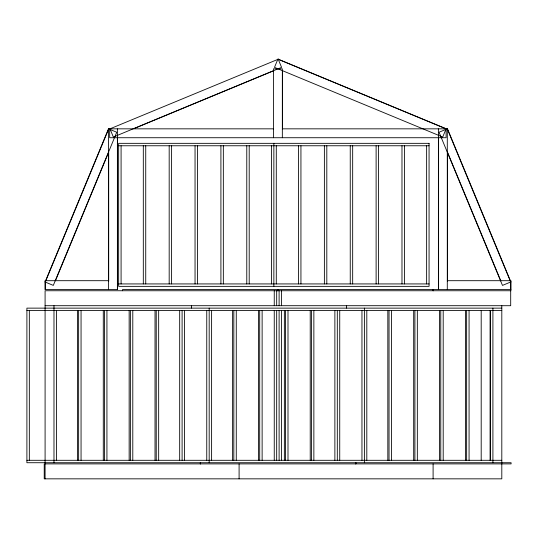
<?xml version="1.0" encoding="UTF-8"?>
<svg xmlns="http://www.w3.org/2000/svg" width="538" height="538" viewBox="0 0 538 538"><rect width="100%" height="100%" fill="white"/><g stroke="black" fill="none" stroke-linecap="round" stroke-linejoin="round"><path stroke-width="0.81" d="M45.293 281.999L108.73 128.838M55.427 280.762L108.615 152.348M446.11 128.838L442.707 137.049L274.488 67.371L277.89 59.16L446.11 128.838L446.11 137.728L109.671 137.728L109.671 128.838M278.388 59.16L109.96 128.838L113.363 137.049L281.589 67.371L278.186 59.16M134.5 128.38L273.264 70.902M273.647 128.838L108.494 128.838L45.091 281.999L53.302 285.402L116.746 132.24L108.528 128.838L108.494 289.585M282.336 128.838L447.495 128.838L510.898 281.999M118.656 145.764L429.062 145.764M108.696 280.695L45.091 280.695L45.091 289.585L117.587 289.585L117.587 137.21M447.293 280.695L510.696 280.695L510.696 289.585M118.656 283.929L429.062 283.929M510.898 289.585L122.489 289.585L122.489 290.749M45.091 305.705L510.696 305.705L510.696 290.749M501.806 308.133L26.9 308.133L26.9 462.727L511.1 462.727L511.1 463.89L45.091 463.89M26.9 310.554L501.806 310.554M26.9 460.299L501.806 460.299M278.092 59.16L446.311 128.838M447.569 152.348L500.764 280.762M510.898 280.695L510.898 290.749L45.091 290.749L45.091 478.84M501.806 305.705L501.806 478.84L44.23 478.84L44.23 463.89M492.909 308.133L492.909 462.727M490.488 310.554L490.488 460.299M490.084 310.554L490.084 460.299M481.194 310.554L481.194 460.299M469.069 310.554L469.069 460.299M466.641 310.554L466.641 460.299M465.431 310.554L465.431 460.299M447.495 128.838L447.495 130.512M447.495 152.281L447.495 281.213M447.293 128.838L447.293 289.585M443.198 310.554L443.198 460.299M440.777 310.554L440.777 460.299M439.559 310.554L439.559 460.299M438.605 137.21L438.605 289.585M438.403 128.838L438.403 289.585M433.298 289.585L433.298 290.749M433.097 289.585L433.097 290.749M433.097 463.89L433.097 478.84M426.634 145.764L426.634 283.929M417.333 310.554L417.333 460.299M414.906 310.554L414.906 460.299M413.695 310.554L413.695 460.299M404.408 145.764L404.408 283.929M401.98 145.764L401.98 283.929M391.462 310.554L391.462 460.299M389.041 310.554L389.041 460.299M387.824 310.554L387.824 460.299M378.537 145.764L378.537 283.929M376.116 145.764L376.116 283.929M366.808 310.554L366.808 460.299M364.387 308.133L364.387 462.727M361.96 310.554L361.96 460.299M355.9 462.727L355.9 463.89M355.692 462.727L355.692 463.89M352.672 145.764L352.672 283.929M350.245 145.764L350.245 283.929M346.6 305.705L346.6 308.133M339.734 310.554L339.734 460.299M337.306 310.554L337.306 460.299M334.878 310.554L334.878 460.299M326.808 145.764L326.808 283.929M324.38 145.764L324.38 283.929M313.862 310.554L313.862 460.299M311.441 310.554L311.441 460.299M310.224 310.554L310.224 460.299M300.937 145.764L300.937 283.929M298.516 145.764L298.516 283.929M287.998 310.554L287.998 460.299M285.57 310.554L285.57 460.299M284.36 310.554L284.36 460.299M282.537 70.525L282.537 128.488M282.336 137.728L282.336 68.844L273.445 68.844L273.445 137.728M281.529 290.749L281.529 305.705M281.529 310.554L281.529 460.299M279.108 290.749L279.108 305.705M279.108 310.554L279.108 460.299M278.092 289.585L278.092 290.749M277.89 289.585L277.89 290.749M277.689 289.585L277.689 290.749M276.68 290.749L276.68 305.705M276.68 310.554L276.68 460.299M276.283 145.764L276.283 283.929M274.252 290.749L274.252 305.705M274.252 310.554L274.252 460.299M273.862 143.337L273.862 286.357M271.434 145.764L271.434 283.929M262.127 310.554L262.127 460.299M259.706 310.554L259.706 460.299M258.489 310.554L258.489 460.299M249.202 145.764L249.202 283.929M246.781 145.764L246.781 283.929M239.094 463.89L239.094 478.84M236.263 310.554L236.263 460.299M233.835 310.554L233.835 460.299M232.624 310.554L232.624 460.299M223.337 145.764L223.337 283.929M220.91 145.764L220.91 283.929M211.609 310.554L211.609 460.299M209.181 308.133L209.181 462.727M206.76 310.554L206.76 460.299M200.492 462.727L200.492 463.89M200.291 462.727L200.291 463.89M197.473 145.764L197.473 283.929M195.045 145.764L195.045 283.929M191.4 305.705L191.4 308.133M184.527 310.554L184.527 460.299M182.1 310.554L182.1 460.299M179.679 310.554L179.679 460.299M171.602 145.764L171.602 283.929M169.181 145.764L169.181 283.929M158.663 310.554L158.663 460.299M156.235 310.554L156.235 460.299M155.025 310.554L155.025 460.299M145.737 145.764L145.737 283.929M143.31 145.764L143.31 283.929M132.792 310.554L132.792 460.299M130.371 310.554L130.371 460.299M129.154 310.554L129.154 460.299M121.084 145.764L121.084 283.929M117.385 128.838L117.385 289.585M108.696 152.281L108.696 281.213M106.927 310.554L106.927 460.299M104.5 310.554L104.5 460.299M103.289 310.554L103.289 460.299M81.056 310.554L81.056 460.299M78.635 310.554L78.635 460.299M77.425 310.554L77.425 460.299M56.403 310.554L56.403 460.299M53.982 305.705L53.982 462.727M45.293 280.695L45.293 289.585M29.328 310.554L29.328 460.299M447.253 128.838L439.042 132.24L502.479 285.402L510.696 281.999L447.253 128.838M429.062 143.337L118.656 143.337L118.656 286.357L429.062 286.357L429.062 143.337"/></g></svg>
